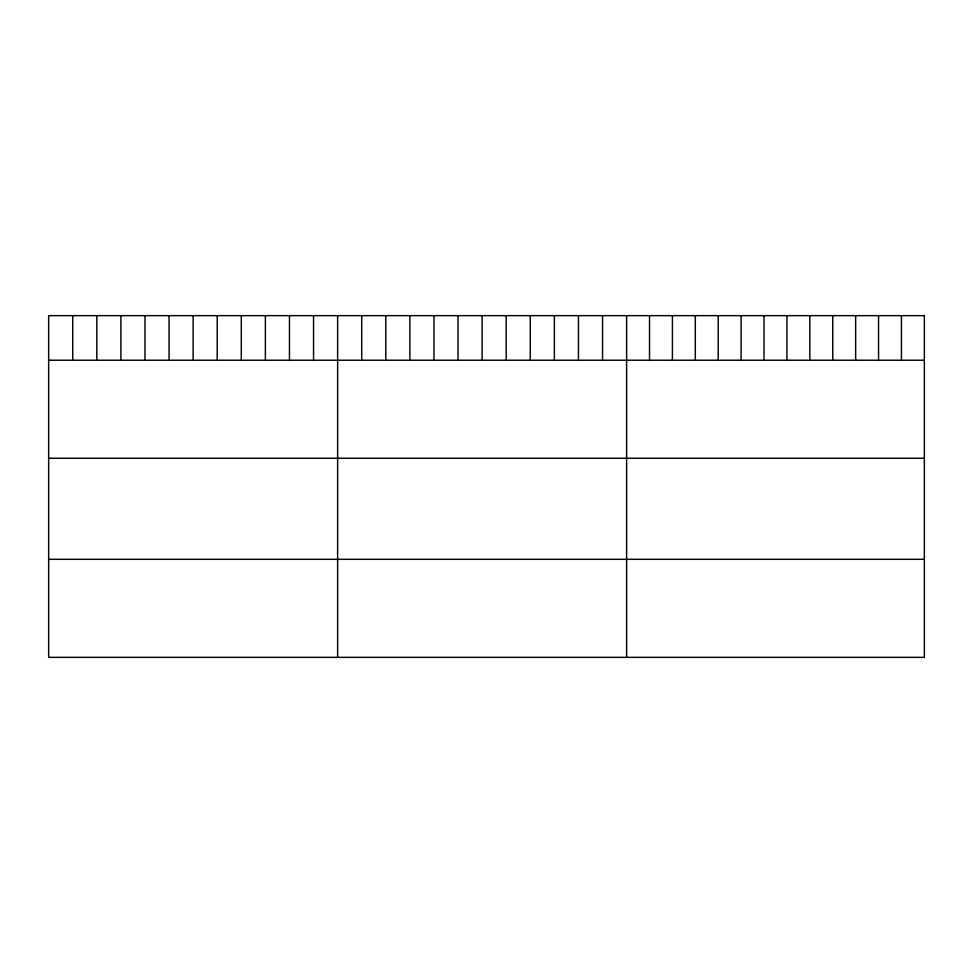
<?xml version="1.0" encoding="UTF-8"?>
<svg xmlns="http://www.w3.org/2000/svg" width="973" height="973" viewBox="0 0 973 973"><rect width="100%" height="100%" fill="white"/><g stroke="black" fill="none" stroke-linecap="round" stroke-linejoin="round"><path stroke-width="1.46" d="M48.65 360.217L924.35 360.217M48.65 458.271L924.35 458.271M48.65 559.305L924.35 559.305M901.448 315.641L901.448 360.217M878.546 315.641L878.546 360.217M855.644 315.641L855.644 360.217M832.742 315.641L832.742 360.217M809.84 315.641L809.84 360.217M786.938 315.641L786.938 360.217M764.024 315.641L764.024 360.217M741.122 315.641L741.122 360.217M718.22 315.641L718.22 360.217M695.318 315.641L695.318 360.217M672.416 315.641L672.416 360.217M649.514 315.641L649.514 360.217M626.612 315.641L626.612 657.359M602.53 315.641L602.53 360.217M578.449 315.641L578.449 360.217M554.367 315.641L554.367 360.217M530.285 315.641L530.285 360.217M506.203 315.641L506.203 360.217M482.121 315.641L482.121 360.217M458.04 315.641L458.04 360.217M433.958 315.641L433.958 360.217M409.876 315.641L409.876 360.217M385.795 315.641L385.795 360.217M361.713 315.641L361.713 360.217M337.631 315.641L337.631 657.359M313.549 315.641L313.549 360.217M289.468 315.641L289.468 360.217M265.386 315.641L265.386 360.217M241.304 315.641L241.304 360.217M217.222 315.641L217.222 360.217M193.141 315.641L193.141 360.217M169.059 315.641L169.059 360.217M144.977 315.641L144.977 360.217M120.895 315.641L120.895 360.217M96.813 315.641L96.813 360.217M72.732 315.641L72.732 360.217M924.35 315.641L48.65 315.641L48.65 657.359L924.35 657.359L924.35 315.641"/></g></svg>
